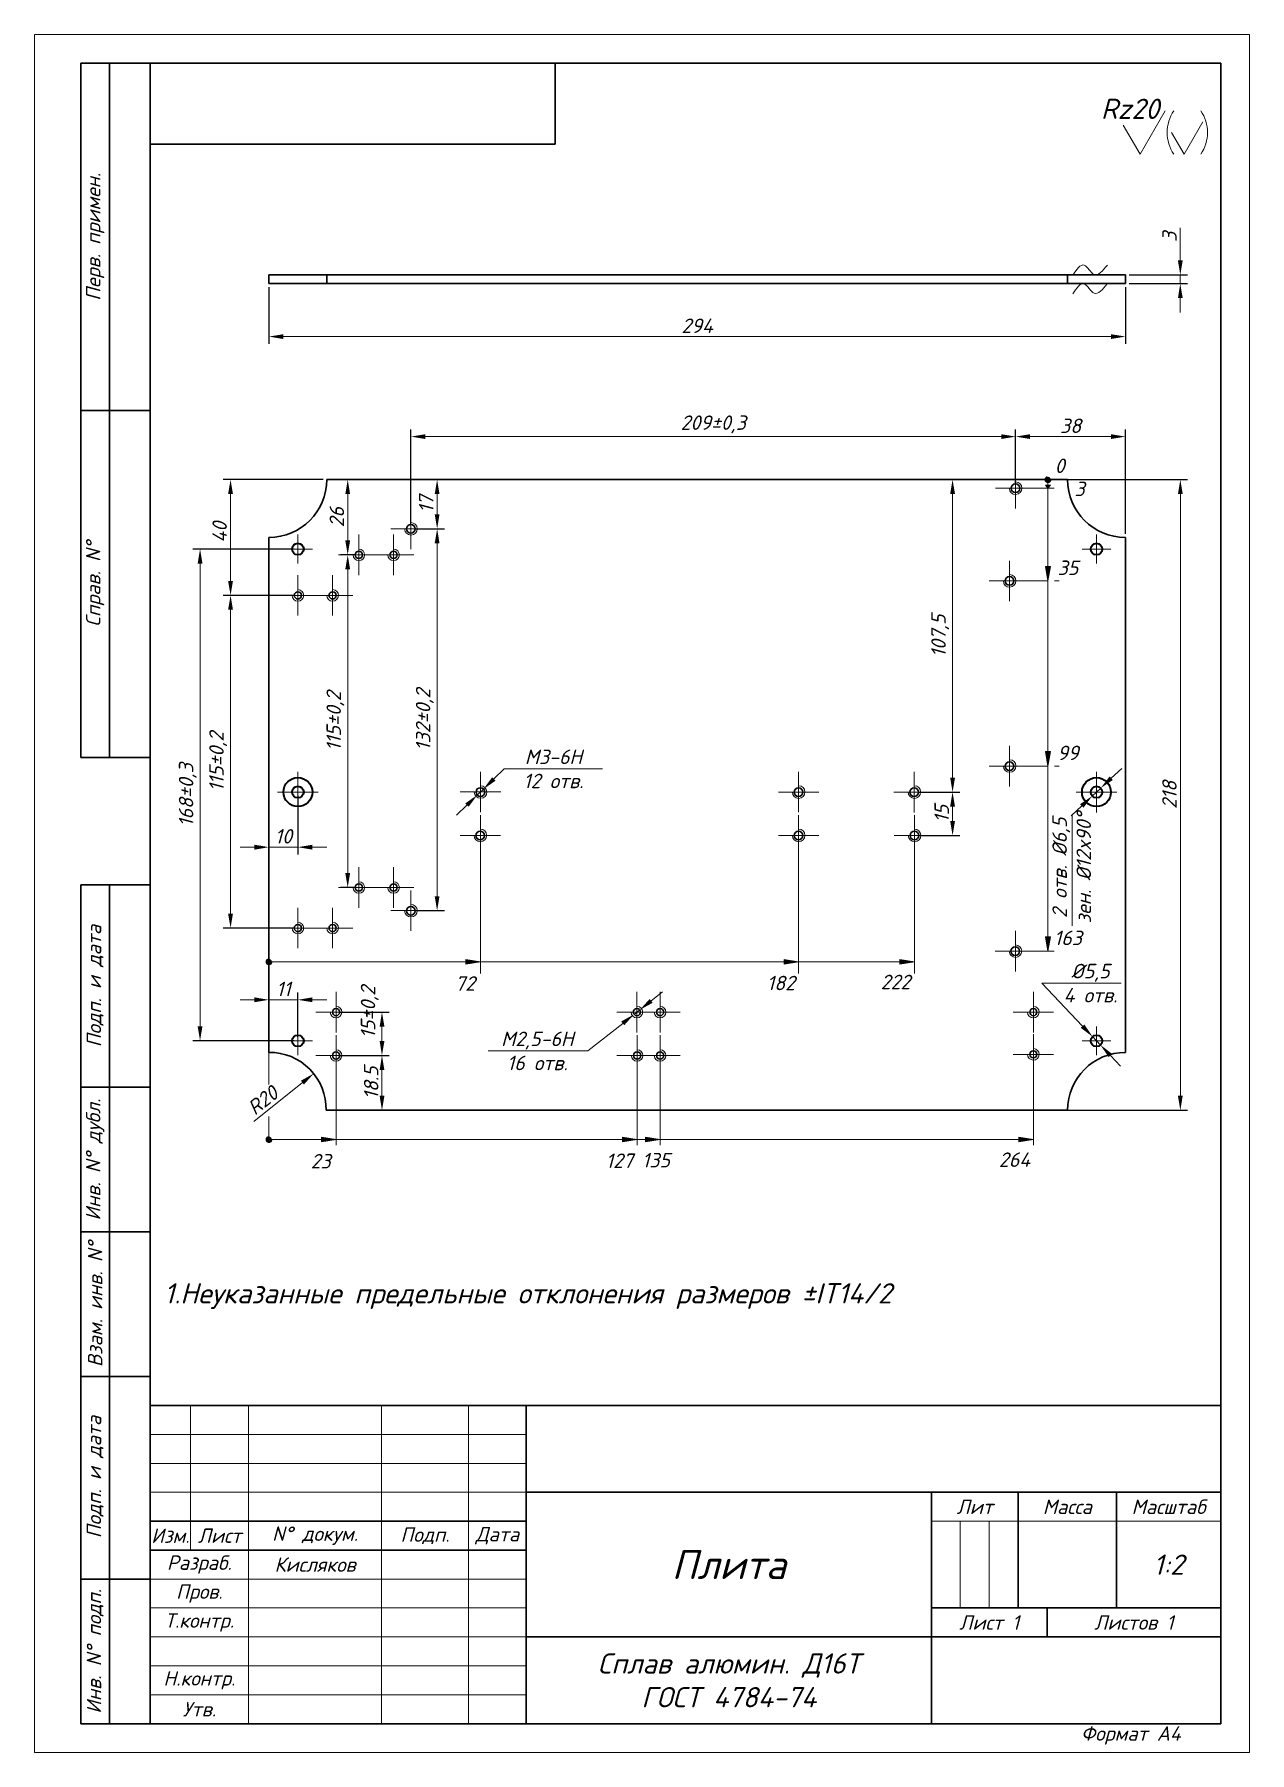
# Model space of a CAD drawing. Header units: millimetres. Extents: x 149 to 359, y -1 to 296.
import ezdxf

# ---------------------------------------------------------------- set-up
doc = ezdxf.new("R2010")
doc.units = ezdxf.units.MM
doc.linetypes.add('CENTER2', pattern=[28.575, 19.05, -3.175, 3.175, -3.175])
doc.linetypes.add('DASHDOT2', pattern=[12.7, 6.35, -3.175, 0, -3.175])
doc.styles.add('Тип А', font='isocpeur.ttf', dxfattribs={"height": 1.8})
doc.styles.add('Тип А Наклон', font='isocpeur.ttf', dxfattribs={"oblique": 15, "height": 2.5})
doc.dimstyles.new('ISO-25', dxfattribs={"dimtxt": 5, "dimasz": 2.5, "dimexe": 1.25, "dimexo": 0.625, "dimtad": 1, "dimtxsty": 'Тип А Наклон', "dimcen": 2.5, "dimadec": 0, "dimazin": 0, "dimtfac": 1, "dimtmove": 0, "dimatfit": 3, "dimfxl": 1, "dimlwd": 15, "dimarcsym": 0})

# ---------------------------------------------------------------- blocks, each defined once
blk = doc.blocks.new('*D8')
at = {"color": 0, "linetype": 'Continuous', "lineweight": -2, "ltscale": 0.35}
for p, q in [((189.64, 252.48), (189.64, 242.7)), ((337.64, 252.48), (337.64, 242.7))]:
    blk.add_line(p, q, dxfattribs=at)
at = {"color": 0, "linetype": 'Continuous', "lineweight": 15, "ltscale": 0.35}
blk.add_line((192.14, 243.95), (335.14, 243.95), dxfattribs=at)
for points in [[(192.14, 244.36), (192.14, 243.53), (189.64, 243.95)], [(335.14, 244.36), (335.14, 243.53), (337.64, 243.95)]]:
    blk.add_solid(points, dxfattribs=at)
at = {"layer": 'Defpoints', "color": 0, "linetype": 'Continuous', "lineweight": 15, "ltscale": 0.35}
for p in [(189.64, 253.1), (337.64, 253.1), (337.64, 243.95)]:
    blk.add_point(p, dxfattribs=at)
at = {"color": 0, "linetype": 'Continuous', "lineweight": 15, "ltscale": 0.35, "insert": (263.64, 245.82), "char_height": 2.5, "attachment_point": 5, "style": 'Тип А Наклон'}
blk.add_mtext('294', dxfattribs=at)
blk = doc.blocks.new('*D9')
at = {"color": 0, "linetype": 'Continuous', "lineweight": 15, "ltscale": 0.35}
for p, q in [((347.12, 257.1), (347.12, 262.77)), ((347.12, 253.1), (347.12, 254.6)), ((347.12, 250.6), (347.12, 248.1))]:
    blk.add_line(p, q, dxfattribs=at)
at = {"color": 0, "linetype": 'Continuous', "lineweight": -2, "ltscale": 0.35}
for p, q in [((338.27, 254.6), (348.37, 254.6)), ((338.27, 253.1), (348.37, 253.1))]:
    blk.add_line(p, q, dxfattribs=at)
at = {"color": 0, "linetype": 'Continuous', "lineweight": 15, "ltscale": 0.35}
for points in [[(346.71, 257.1), (347.54, 257.1), (347.12, 254.6)], [(346.71, 250.6), (347.54, 250.6), (347.12, 253.1)]]:
    blk.add_solid(points, dxfattribs=at)
at = {"layer": 'Defpoints', "color": 0, "linetype": 'Continuous', "lineweight": 15, "ltscale": 0.35}
for p in [(337.64, 254.6), (337.64, 253.1), (347.12, 254.6)]:
    blk.add_point(p, dxfattribs=at)
at = {"color": 0, "linetype": 'Continuous', "lineweight": 15, "ltscale": 0.35, "insert": (345.25, 261.19), "char_height": 2.5, "attachment_point": 5, "rotation": 90, "style": 'Тип А Наклон'}
blk.add_mtext('3', dxfattribs=at)
blk = doc.blocks.new('*D10')
at = {"color": 0, "linetype": 'Continuous', "lineweight": -2, "ltscale": 0.35}
for p, q in [((194.02, 207.22), (176.48, 207.22)), ((194.02, 122.23), (176.48, 122.23))]:
    blk.add_line(p, q, dxfattribs=at)
at = {"color": 0, "linetype": 'Continuous', "lineweight": 15, "ltscale": 0.35}
blk.add_line((177.73, 204.72), (177.73, 124.73), dxfattribs=at)
for points in [[(177.32, 204.72), (178.15, 204.72), (177.73, 207.22)], [(177.32, 124.73), (178.15, 124.73), (177.73, 122.23)]]:
    blk.add_solid(points, dxfattribs=at)
at = {"layer": 'Defpoints', "color": 0, "linetype": 'Continuous', "lineweight": 15, "ltscale": 0.35}
for p in [(194.64, 207.22), (177.73, 122.23), (194.64, 122.23)]:
    blk.add_point(p, dxfattribs=at)
at = {"color": 0, "linetype": 'Continuous', "lineweight": 15, "ltscale": 0.35, "insert": (175.61, 164.72), "char_height": 2.5, "attachment_point": 5, "rotation": 90, "style": 'Тип А Наклон'}
blk.add_mtext('168%%p0,3', dxfattribs=at)
blk = doc.blocks.new('*D11')
at = {"color": 0, "linetype": 'Continuous', "lineweight": -2, "ltscale": 0.35}
for p, q in [((189.64, 164.59), (189.64, 154.44)), ((194.64, 164.59), (194.64, 154.44))]:
    blk.add_line(p, q, dxfattribs=at)
at = {"color": 0, "linetype": 'Continuous', "lineweight": 15, "ltscale": 0.35}
for p, q in [((187.14, 155.69), (184.64, 155.69)), ((194.64, 155.69), (189.64, 155.69)), ((197.14, 155.69), (199.64, 155.69))]:
    blk.add_line(p, q, dxfattribs=at)
for points in [[(187.14, 156.11), (187.14, 155.27), (189.64, 155.69)], [(197.14, 156.11), (197.14, 155.27), (194.64, 155.69)]]:
    blk.add_solid(points, dxfattribs=at)
at = {"layer": 'Defpoints', "color": 0, "linetype": 'Continuous', "lineweight": 15, "ltscale": 0.35}
for p in [(189.64, 165.22), (194.64, 165.22), (189.64, 155.69)]:
    blk.add_point(p, dxfattribs=at)
at = {"color": 0, "linetype": 'Continuous', "lineweight": 15, "ltscale": 0.35, "insert": (192.14, 157.57), "char_height": 2.5, "attachment_point": 5, "style": 'Тип А Наклон'}
blk.add_mtext('10', dxfattribs=at)
blk = doc.blocks.new('*D12')
at = {"color": 0, "linetype": 'Continuous', "lineweight": -2, "ltscale": 0.35}
for p, q in [((194.02, 199.22), (181.75, 199.22)), ((194.02, 141.72), (181.75, 141.72))]:
    blk.add_line(p, q, dxfattribs=at)
at = {"color": 0, "linetype": 'Continuous', "lineweight": 15, "ltscale": 0.35}
blk.add_line((183, 196.72), (183, 144.22), dxfattribs=at)
for points in [[(182.58, 196.72), (183.42, 196.72), (183, 199.22)], [(182.58, 144.22), (183.42, 144.22), (183, 141.72)]]:
    blk.add_solid(points, dxfattribs=at)
at = {"layer": 'Defpoints', "color": 0, "linetype": 'Continuous', "lineweight": 15, "ltscale": 0.35}
for p in [(194.64, 199.22), (183, 141.72), (194.64, 141.72)]:
    blk.add_point(p, dxfattribs=at)
at = {"color": 0, "linetype": 'Continuous', "lineweight": 15, "ltscale": 0.35, "insert": (180.87, 170.47), "char_height": 2.5, "attachment_point": 5, "rotation": 90, "style": 'Тип А Наклон'}
blk.add_mtext('115%%p0,2', dxfattribs=at)
blk = doc.blocks.new('*D13')
at = {"color": 0, "linetype": 'Continuous', "lineweight": -2, "ltscale": 0.35}
for p, q in [((199.02, 219.22), (181.75, 219.22)), ((194.02, 199.22), (181.75, 199.22))]:
    blk.add_line(p, q, dxfattribs=at)
at = {"color": 0, "linetype": 'Continuous', "lineweight": 15, "ltscale": 0.35}
blk.add_line((183, 201.72), (183, 216.72), dxfattribs=at)
for points in [[(182.58, 216.72), (183.42, 216.72), (183, 219.22)], [(182.58, 201.72), (183.42, 201.72), (183, 199.22)]]:
    blk.add_solid(points, dxfattribs=at)
at = {"layer": 'Defpoints', "color": 0, "linetype": 'Continuous', "lineweight": 15, "ltscale": 0.35}
for p in [(183, 219.22), (199.64, 219.22), (194.64, 199.22)]:
    blk.add_point(p, dxfattribs=at)
at = {"color": 0, "linetype": 'Continuous', "lineweight": 15, "ltscale": 0.35, "insert": (181.12, 210.13), "char_height": 2.5, "attachment_point": 5, "rotation": 90, "style": 'Тип А Наклон'}
blk.add_mtext('40', dxfattribs=at)
blk = doc.blocks.new('*D14')
at = {"color": 0, "linetype": 'Continuous', "lineweight": -2, "ltscale": 0.35}
for p, q in [((204.55, 219.22), (202, 219.22)), ((204.55, 206.22), (202, 206.22))]:
    blk.add_line(p, q, dxfattribs=at)
at = {"color": 0, "linetype": 'Continuous', "lineweight": 15, "ltscale": 0.35}
blk.add_line((203.25, 208.72), (203.25, 216.72), dxfattribs=at)
for points in [[(202.83, 216.72), (203.66, 216.72), (203.25, 219.22)], [(202.83, 208.72), (203.66, 208.72), (203.25, 206.22)]]:
    blk.add_solid(points, dxfattribs=at)
at = {"layer": 'Defpoints', "color": 0, "linetype": 'Continuous', "lineweight": 15, "ltscale": 0.35}
for p in [(203.25, 219.22), (205.17, 219.22), (205.17, 206.22)]:
    blk.add_point(p, dxfattribs=at)
at = {"color": 0, "linetype": 'Continuous', "lineweight": 15, "ltscale": 0.35, "insert": (201.37, 212.72), "char_height": 2.5, "attachment_point": 5, "rotation": 90, "style": 'Тип А Наклон'}
blk.add_mtext('26', dxfattribs=at)
blk = doc.blocks.new('*D15')
at = {"color": 0, "linetype": 'Continuous', "lineweight": -2, "ltscale": 0.35}
for p, q in [((204.55, 206.22), (202, 206.22)), ((204.55, 148.72), (202, 148.72))]:
    blk.add_line(p, q, dxfattribs=at)
at = {"color": 0, "linetype": 'Continuous', "lineweight": 15, "ltscale": 0.35}
blk.add_line((203.25, 203.72), (203.25, 151.22), dxfattribs=at)
for points in [[(202.83, 203.72), (203.66, 203.72), (203.25, 206.22)], [(202.83, 151.22), (203.66, 151.22), (203.25, 148.72)]]:
    blk.add_solid(points, dxfattribs=at)
at = {"layer": 'Defpoints', "color": 0, "linetype": 'Continuous', "lineweight": 15, "ltscale": 0.35}
for p in [(205.17, 206.22), (203.25, 148.72), (205.17, 148.72)]:
    blk.add_point(p, dxfattribs=at)
at = {"color": 0, "linetype": 'Continuous', "lineweight": 15, "ltscale": 0.35, "insert": (201.12, 177.47), "char_height": 2.5, "attachment_point": 5, "rotation": 90, "style": 'Тип А Наклон'}
blk.add_mtext('115%%p0,2', dxfattribs=at)
blk = doc.blocks.new('*D16')
at = {"color": 0, "linetype": 'Continuous', "lineweight": -2, "ltscale": 0.35}
for p, q in [((218.07, 219.22), (217.45, 219.22)), ((214.8, 210.72), (219.95, 210.72))]:
    blk.add_line(p, q, dxfattribs=at)
at = {"color": 0, "linetype": 'Continuous', "lineweight": 15, "ltscale": 0.35}
blk.add_line((218.7, 213.22), (218.7, 216.72), dxfattribs=at)
for points in [[(218.28, 216.72), (219.11, 216.72), (218.7, 219.22)], [(218.28, 213.22), (219.11, 213.22), (218.7, 210.72)]]:
    blk.add_solid(points, dxfattribs=at)
at = {"layer": 'Defpoints', "color": 0, "linetype": 'Continuous', "lineweight": 15, "ltscale": 0.35}
for p in [(218.7, 219.22), (218.7, 219.22), (214.17, 210.72)]:
    blk.add_point(p, dxfattribs=at)
at = {"color": 0, "linetype": 'Continuous', "lineweight": 15, "ltscale": 0.35, "insert": (216.82, 214.97), "char_height": 2.5, "attachment_point": 5, "rotation": 90, "style": 'Тип А Наклон'}
blk.add_mtext('17', dxfattribs=at)
blk = doc.blocks.new('*D17')
at = {"color": 0, "linetype": 'Continuous', "lineweight": -2, "ltscale": 0.35}
for p, q in [((214.8, 210.72), (219.95, 210.72)), ((214.8, 144.72), (219.95, 144.72))]:
    blk.add_line(p, q, dxfattribs=at)
at = {"color": 0, "linetype": 'Continuous', "lineweight": 15, "ltscale": 0.35}
blk.add_line((218.7, 147.22), (218.7, 208.22), dxfattribs=at)
for points in [[(218.28, 208.22), (219.11, 208.22), (218.7, 210.72)], [(218.28, 147.22), (219.11, 147.22), (218.7, 144.72)]]:
    blk.add_solid(points, dxfattribs=at)
at = {"layer": 'Defpoints', "color": 0, "linetype": 'Continuous', "lineweight": 15, "ltscale": 0.35}
for p in [(214.17, 210.72), (218.7, 210.72), (214.17, 144.72)]:
    blk.add_point(p, dxfattribs=at)
at = {"color": 0, "linetype": 'Continuous', "lineweight": 15, "ltscale": 0.35, "insert": (216.57, 177.72), "char_height": 2.5, "attachment_point": 5, "rotation": 90, "style": 'Тип А Наклон'}
blk.add_mtext('132%%p0,2', dxfattribs=at)
blk = doc.blocks.new('*D18')
at = {"color": 0, "linetype": 'Continuous', "lineweight": -2, "ltscale": 0.35}
for p, q in [((301.8, 165.22), (309.02, 165.22)), ((301.8, 157.72), (309.02, 157.72))]:
    blk.add_line(p, q, dxfattribs=at)
at = {"color": 0, "linetype": 'Continuous', "lineweight": 15, "ltscale": 0.35}
blk.add_line((307.77, 160.22), (307.77, 162.72), dxfattribs=at)
for points in [[(307.35, 162.72), (308.19, 162.72), (307.77, 165.22)], [(307.35, 160.22), (308.19, 160.22), (307.77, 157.72)]]:
    blk.add_solid(points, dxfattribs=at)
at = {"layer": 'Defpoints', "color": 0, "linetype": 'Continuous', "lineweight": 15, "ltscale": 0.35}
for p in [(301.17, 165.22), (307.77, 165.22), (301.17, 157.72)]:
    blk.add_point(p, dxfattribs=at)
at = {"color": 0, "linetype": 'Continuous', "lineweight": 15, "ltscale": 0.35, "insert": (305.89, 161.47), "char_height": 2.5, "attachment_point": 5, "rotation": 90, "style": 'Тип А Наклон'}
blk.add_mtext('15', dxfattribs=at)
blk = doc.blocks.new('*D19')
at = {"color": 0, "linetype": 'Continuous', "lineweight": -2, "ltscale": 0.35}
for p, q in [((327.02, 219.22), (306.52, 219.22)), ((301.8, 165.22), (309.02, 165.22))]:
    blk.add_line(p, q, dxfattribs=at)
at = {"color": 0, "linetype": 'Continuous', "lineweight": 15, "ltscale": 0.35}
blk.add_line((307.77, 167.72), (307.77, 216.72), dxfattribs=at)
for points in [[(307.35, 216.72), (308.19, 216.72), (307.77, 219.22)], [(307.35, 167.72), (308.19, 167.72), (307.77, 165.22)]]:
    blk.add_solid(points, dxfattribs=at)
at = {"layer": 'Defpoints', "color": 0, "linetype": 'Continuous', "lineweight": 15, "ltscale": 0.35}
for p in [(307.77, 219.22), (327.64, 219.22), (301.17, 165.22)]:
    blk.add_point(p, dxfattribs=at)
at = {"color": 0, "linetype": 'Continuous', "lineweight": 15, "ltscale": 0.35, "insert": (305.64, 192.22), "char_height": 2.5, "attachment_point": 5, "rotation": 90, "style": 'Тип А Наклон'}
blk.add_mtext('107,5', dxfattribs=at)
blk = doc.blocks.new('*D20')
at = {"color": 0, "linetype": 'Continuous', "lineweight": -2, "ltscale": 0.35}
for p, q in [((214.17, 211.34), (214.17, 227.91)), ((318.67, 218.36), (318.67, 227.91))]:
    blk.add_line(p, q, dxfattribs=at)
at = {"color": 0, "linetype": 'Continuous', "lineweight": 15, "ltscale": 0.35}
blk.add_line((316.17, 226.66), (216.67, 226.66), dxfattribs=at)
for points in [[(216.67, 227.07), (216.67, 226.24), (214.17, 226.66)], [(316.17, 227.07), (316.17, 226.24), (318.67, 226.66)]]:
    blk.add_solid(points, dxfattribs=at)
at = {"layer": 'Defpoints', "color": 0, "linetype": 'Continuous', "lineweight": 15, "ltscale": 0.35}
for p in [(214.17, 226.66), (318.67, 217.73), (214.17, 210.72)]:
    blk.add_point(p, dxfattribs=at)
at = {"color": 0, "linetype": 'Continuous', "lineweight": 15, "ltscale": 0.35, "insert": (266.42, 228.78), "char_height": 2.5, "attachment_point": 5, "style": 'Тип А Наклон'}
blk.add_mtext('209%%p0,3', dxfattribs=at)
blk = doc.blocks.new('*D21')
at = {"color": 0, "linetype": 'Continuous', "lineweight": -2, "ltscale": 0.35}
for p, q in [((318.67, 218.36), (318.67, 227.91)), ((337.64, 209.84), (337.64, 227.91))]:
    blk.add_line(p, q, dxfattribs=at)
at = {"color": 0, "linetype": 'Continuous', "lineweight": 15, "ltscale": 0.35}
blk.add_line((321.17, 226.66), (335.14, 226.66), dxfattribs=at)
for points in [[(321.17, 227.07), (321.17, 226.24), (318.67, 226.66)], [(335.14, 227.07), (335.14, 226.24), (337.64, 226.66)]]:
    blk.add_solid(points, dxfattribs=at)
at = {"layer": 'Defpoints', "color": 0, "linetype": 'Continuous', "lineweight": 15, "ltscale": 0.35}
for p in [(337.64, 226.66), (318.67, 217.73), (337.64, 209.22)]:
    blk.add_point(p, dxfattribs=at)
at = {"color": 0, "linetype": 'Continuous', "lineweight": 15, "ltscale": 0.35, "insert": (328.16, 228.53), "char_height": 2.5, "attachment_point": 5, "style": 'Тип А Наклон'}
blk.add_mtext('38', dxfattribs=at)
blk = doc.blocks.new('*D22')
at = {"color": 0, "linetype": 'Continuous', "lineweight": -2, "ltscale": 0.35}
for p, q in [((327.64, 219.22), (348.38, 219.22)), ((327.64, 110.22), (348.38, 110.22))]:
    blk.add_line(p, q, dxfattribs=at)
at = {"color": 0, "linetype": 'Continuous', "lineweight": 15, "ltscale": 0.35}
blk.add_line((347.13, 216.72), (347.13, 112.72), dxfattribs=at)
for points in [[(346.71, 216.72), (347.54, 216.72), (347.13, 219.22)], [(346.71, 112.72), (347.54, 112.72), (347.13, 110.22)]]:
    blk.add_solid(points, dxfattribs=at)
at = {"layer": 'Defpoints', "color": 0, "linetype": 'Continuous', "lineweight": 15, "ltscale": 0.35}
for p in [(327.02, 219.22), (327.02, 110.22), (347.13, 110.22)]:
    blk.add_point(p, dxfattribs=at)
at = {"color": 0, "linetype": 'Continuous', "lineweight": 15, "ltscale": 0.35, "insert": (345.25, 164.72), "char_height": 2.5, "attachment_point": 5, "rotation": 90, "style": 'Тип А Наклон'}
blk.add_mtext('218', dxfattribs=at)
blk = doc.blocks.new('*D23')
at = {"color": 0, "linetype": 'Continuous', "lineweight": 15, "ltscale": 0.35}
for p, q in [((187.14, 129.31), (184.64, 129.31)), ((194.64, 129.31), (189.64, 129.31)), ((197.14, 129.31), (199.64, 129.31))]:
    blk.add_line(p, q, dxfattribs=at)
at = {"color": 0, "linetype": 'Continuous', "lineweight": -2, "ltscale": 0.35}
for p, q in [((189.64, 122.85), (189.64, 130.56)), ((194.64, 122.85), (194.64, 130.56))]:
    blk.add_line(p, q, dxfattribs=at)
at = {"color": 0, "linetype": 'Continuous', "lineweight": 15, "ltscale": 0.35}
for points in [[(187.14, 129.73), (187.14, 128.9), (189.64, 129.31)], [(197.14, 129.73), (197.14, 128.9), (194.64, 129.31)]]:
    blk.add_solid(points, dxfattribs=at)
at = {"layer": 'Defpoints', "color": 0, "linetype": 'Continuous', "lineweight": 15, "ltscale": 0.35}
for p in [(189.64, 129.31), (189.64, 122.23), (194.64, 122.23)]:
    blk.add_point(p, dxfattribs=at)
at = {"color": 0, "linetype": 'Continuous', "lineweight": 15, "ltscale": 0.35, "insert": (192.14, 131.19), "char_height": 2.5, "attachment_point": 5, "style": 'Тип А Наклон'}
blk.add_mtext('11', dxfattribs=at)
blk = doc.blocks.new('*D24')
at = {"color": 0, "linetype": 'Continuous', "lineweight": -2, "ltscale": 0.35}
for p, q in [((201.85, 119.68), (210.42, 119.68)), ((201.85, 110.22), (210.42, 110.22))]:
    blk.add_line(p, q, dxfattribs=at)
at = {"color": 0, "linetype": 'Continuous', "lineweight": 15, "ltscale": 0.35}
blk.add_line((209.17, 117.18), (209.17, 112.72), dxfattribs=at)
for points in [[(208.76, 117.18), (209.59, 117.18), (209.17, 119.68)], [(208.76, 112.72), (209.59, 112.72), (209.17, 110.22)]]:
    blk.add_solid(points, dxfattribs=at)
at = {"layer": 'Defpoints', "color": 0, "linetype": 'Continuous', "lineweight": 15, "ltscale": 0.35}
for p in [(201.23, 119.68), (201.23, 110.22), (209.17, 110.22)]:
    blk.add_point(p, dxfattribs=at)
at = {"color": 0, "linetype": 'Continuous', "lineweight": 15, "ltscale": 0.35, "insert": (207.3, 114.95), "char_height": 2.5, "attachment_point": 5, "rotation": 90, "style": 'Тип А Наклон'}
blk.add_mtext('18.5', dxfattribs=at)
blk = doc.blocks.new('*D25')
at = {"color": 0, "linetype": 'Continuous', "lineweight": -2, "ltscale": 0.35}
for p, q in [((201.85, 127.18), (210.42, 127.18)), ((201.85, 119.68), (210.42, 119.68))]:
    blk.add_line(p, q, dxfattribs=at)
at = {"color": 0, "linetype": 'Continuous', "lineweight": 15, "ltscale": 0.35}
blk.add_line((209.17, 122.18), (209.17, 124.68), dxfattribs=at)
for points in [[(208.76, 124.68), (209.59, 124.68), (209.17, 127.18)], [(208.76, 122.18), (209.59, 122.18), (209.17, 119.68)]]:
    blk.add_solid(points, dxfattribs=at)
at = {"layer": 'Defpoints', "color": 0, "linetype": 'Continuous', "lineweight": 15, "ltscale": 0.35}
for p in [(201.23, 127.18), (209.17, 127.18), (201.23, 119.68)]:
    blk.add_point(p, dxfattribs=at)
at = {"color": 0, "linetype": 'Continuous', "lineweight": 15, "ltscale": 0.35, "insert": (207.05, 127.18), "char_height": 2.5, "attachment_point": 5, "rotation": 90, "style": 'Тип А Наклон'}
blk.add_mtext('15%%p0,2', dxfattribs=at)
blk = doc.blocks.new('*D26')
at = {"color": 0, "linetype": 'Continuous', "lineweight": 15, "ltscale": 0.35}
blk.add_line((187.04, 108.28), (195.42, 114.99), dxfattribs=at)
blk.add_solid([(195.16, 115.32), (195.68, 114.67), (197.37, 116.56)], dxfattribs=at)
at = {"layer": 'Defpoints', "color": 0, "linetype": 'Continuous', "lineweight": 15, "ltscale": 0.35}
for p in [(197.37, 116.56), (189.73, 110.43)]:
    blk.add_point(p, dxfattribs=at)
at = {"color": 0, "linetype": 'Continuous', "lineweight": 15, "ltscale": 0.35, "insert": (188.57, 111.91), "char_height": 2.5, "attachment_point": 5, "rotation": 38.6896, "style": 'Тип А Наклон'}
blk.add_mtext('R20', dxfattribs=at)
blk = doc.blocks.new('*D27')
at = {"color": 0, "linetype": 'Continuous', "lineweight": 15, "ltscale": 0.35}
for p, q in [((230.3, 169.23), (228.5, 167.48)), ((225.63, 164.7), (226.71, 165.74)), ((223.84, 162.96), (222.05, 161.21))]:
    blk.add_line(p, q, dxfattribs=at)
for points in [[(228.21, 167.78), (228.79, 167.18), (226.71, 165.74)], [(223.55, 163.25), (224.13, 162.66), (225.63, 164.7)]]:
    blk.add_solid(points, dxfattribs=at)
at = {"layer": 'Defpoints', "color": 0, "linetype": 'Continuous', "lineweight": 15, "ltscale": 0.35}
for p in [(225.63, 164.7), (226.71, 165.74)]:
    blk.add_point(p, dxfattribs=at)
blk = doc.blocks.new('*D28')
at = {"color": 0, "linetype": 'Continuous', "lineweight": 15, "ltscale": 0.35}
for p, q in [((255.68, 129.12), (257.64, 130.68)), ((244.75, 120.48), (250.78, 125.24)), ((253.72, 127.57), (252.74, 126.8))]:
    blk.add_line(p, q, dxfattribs=at)
for points in [[(255.42, 129.45), (255.94, 128.8), (253.72, 127.57)], [(250.52, 125.57), (251.03, 124.92), (252.74, 126.8)]]:
    blk.add_solid(points, dxfattribs=at)
at = {"layer": 'Defpoints', "color": 0, "linetype": 'Continuous', "lineweight": 15, "ltscale": 0.35}
for p in [(252.74, 126.8), (253.72, 127.57)]:
    blk.add_point(p, dxfattribs=at)
blk = doc.blocks.new('*D29')
at = {"color": 0, "linetype": 'Continuous', "lineweight": 15, "ltscale": 0.35}
for p, q in [((323.19, 132.2), (330.23, 124.76)), ((333.33, 121.49), (331.95, 122.95)), ((335.05, 119.68), (336.77, 117.86))]:
    blk.add_line(p, q, dxfattribs=at)
for points in [[(330.54, 125.05), (329.93, 124.47), (331.95, 122.95)], [(335.35, 119.97), (334.75, 119.39), (333.33, 121.49)]]:
    blk.add_solid(points, dxfattribs=at)
at = {"layer": 'Defpoints', "color": 0, "linetype": 'Continuous', "lineweight": 15, "ltscale": 0.35}
for p in [(331.95, 122.95), (333.33, 121.49)]:
    blk.add_point(p, dxfattribs=at)
blk = doc.blocks.new('*D30')
at = {"color": 0, "linetype": 'Continuous', "lineweight": 15, "ltscale": 0.35}
for p, q in [((335.19, 167.61), (337.01, 169.32)), ((333.37, 165.9), (331.91, 164.53)), ((328.27, 161.1), (330.09, 162.82))]:
    blk.add_line(p, q, dxfattribs=at)
for points in [[(334.9, 167.91), (335.48, 167.31), (333.37, 165.9)], [(329.8, 163.12), (330.38, 162.51), (331.91, 164.53)]]:
    blk.add_solid(points, dxfattribs=at)
at = {"layer": 'Defpoints', "color": 0, "linetype": 'Continuous', "lineweight": 15, "ltscale": 0.35}
for p in [(331.91, 164.53), (333.37, 165.9)]:
    blk.add_point(p, dxfattribs=at)

msp = doc.modelspace()

# ---------------------------------------------------------------- hatches: boundary and pattern name
at = {"linetype": 'DASHDOT2', "lineweight": 15, "ltscale": 0.35}
for points in [[(324.754, 219.22, 1), (323.754, 219.22, 1)], [(323.754, 219.22, 1), (324.754, 219.22, 1)], [(323.754, 219.22, 1), (324.754, 219.22, 1)], [(323.754, 219.22, 1), (324.754, 219.22, 1)], [(324.754, 219.22, 1), (323.754, 219.22, 1)], [(324.754, 219.22, 1), (323.754, 219.22, 1)], [(190.14, 135.878, 1), (189.14, 135.878, 1)], [(189.14, 135.878, 1), (190.14, 135.878, 1)], [(190.14, 135.878, 1), (189.14, 135.878, 1)], [(190.14, 135.878, 1), (189.14, 135.878, 1)], [(189.14, 135.878, 1), (190.14, 135.878, 1)], [(190.14, 135.878, 1), (189.14, 135.878, 1)], [(190.14, 105.163, 1), (189.14, 105.163, 1)], [(189.14, 105.163, 1), (190.14, 105.163, 1)], [(190.14, 105.163, 1), (189.14, 105.163, 1)], [(190.14, 105.163, 1), (189.14, 105.163, 1)], [(189.14, 105.163, 1), (190.14, 105.163, 1)], [(190.14, 105.163, 1), (189.14, 105.163, 1)]]:
    msp.add_hatch(color=256, dxfattribs=at).paths.add_polyline_path(points)
at = {"linetype": 'Continuous', "lineweight": 15, "ltscale": 0.35}
h = msp.add_hatch(color=256, dxfattribs=at)
h.paths.add_polyline_path([(324.67, 218.238), (324.254, 218.238), (324.254, 217.735)])
h.paths.add_polyline_path([(323.837, 218.238), (324.254, 217.735), (324.254, 218.238)])
for points in [[(324.67, 204.205), (323.837, 204.205), (324.254, 201.705)], [(324.67, 172.205), (323.837, 172.205), (324.254, 169.705)], [(324.67, 140.22), (323.837, 140.22), (324.254, 137.72)], [(223.671, 136.294), (223.671, 135.461), (226.171, 135.878)], [(278.671, 136.294), (278.671, 135.461), (281.171, 135.878)], [(298.671, 136.294), (298.671, 135.461), (301.171, 135.878)], [(198.726, 105.579), (198.726, 104.746), (201.226, 105.163)], [(250.759, 105.579), (250.759, 104.746), (253.259, 105.163)], [(254.726, 105.579), (254.726, 104.746), (257.226, 105.163)], [(319.226, 105.579), (319.226, 104.746), (321.726, 105.163)]]:
    msp.add_hatch(color=256, dxfattribs=at).paths.add_polyline_path(points)

# ---------------------------------------------------------------- linework, layer by layer
at = {"lineweight": 15}
for p, q in [((149.102, 296.186), (149.102, -0.814)), ((359.102, 296.186), (149.102, 296.186)), ((359.102, -0.814), (359.102, 296.186)), ((176.102, 59.186), (176.102, 34.186)), ((186.102, 59.186), (186.102, 4.186)), ((209.102, 59.186), (209.102, 4.186)), ((224.102, 59.186), (224.102, 4.186)), ((169.102, 54.186), (234.102, 54.186)), ((169.102, 49.186), (234.102, 49.186)), ((169.102, 44.186), (234.102, 44.186)), ((354.102, 39.186), (304.102, 39.186)), ((169.102, 29.186), (234.102, 29.186)), ((169.102, 24.186), (234.102, 24.186)), ((169.102, 19.186), (234.102, 19.186)), ((169.102, 14.186), (234.102, 14.186)), ((169.102, 9.186), (234.102, 9.186)), ((149.102, -0.814), (359.102, -0.814))]:
    msp.add_line(p, q, dxfattribs=at)
at = {"lineweight": 30}
for p, q in [((157.102, 291.186), (169.102, 291.186)), ((157.102, 291.186), (157.102, 231.186)), ((162.102, 171.186), (162.102, 291.186)), ((169.102, 291.186), (354.102, 291.186)), ((169.102, 291.186), (169.102, 4.186)), ((239.102, 277.186), (239.102, 291.186)), ((239.102, 277.186), (239.102, 291.186)), ((354.102, 291.186), (354.102, 4.186)), ((169.102, 277.186), (239.102, 277.186)), ((169.102, 277.186), (239.102, 277.186)), ((157.102, 231.186), (157.102, 171.186)), ((157.102, 231.186), (169.102, 231.186)), ((157.102, 171.186), (169.102, 171.186)), ((157.102, 114.186), (157.102, 149.186)), ((157.102, 149.186), (169.102, 149.186)), ((162.102, 4.186), (162.102, 149.186)), ((157.102, 89.186), (157.102, 114.186)), ((157.102, 114.186), (169.102, 114.186)), ((157.102, 64.186), (157.102, 89.186)), ((157.102, 89.186), (169.102, 89.186)), ((157.102, 29.186), (157.102, 64.186)), ((157.102, 64.186), (169.102, 64.186)), ((354.102, 59.186), (169.102, 59.186)), ((234.102, 59.186), (234.102, 4.186)), ((354.102, 44.186), (234.102, 44.186)), ((354.102, 44.186), (234.102, 44.186)), ((304.102, 44.186), (304.102, 4.186)), ((319.102, 44.186), (319.102, 24.186)), ((336.102, 44.186), (336.102, 24.186)), ((169.102, 39.186), (234.102, 39.186)), ((169.102, 34.186), (234.102, 34.186)), ((157.102, 4.186), (157.102, 29.186)), ((157.102, 29.186), (169.102, 29.186)), ((354.102, 24.186), (304.102, 24.186)), ((324.102, 19.186), (324.102, 24.186)), ((304.102, 19.186), (234.102, 19.186)), ((354.102, 19.186), (304.102, 19.186)), ((162.102, 4.186), (157.102, 4.186)), ((169.102, 4.186), (162.102, 4.186)), ((169.102, 4.186), (354.102, 4.186))]:
    msp.add_line(p, q, dxfattribs=at)
at = {"lineweight": 15, "ltscale": 0.35}
for p, q in [((340.204, 275.47), (344.524, 282.97)), ((337.265, 280.47), (340.204, 275.47)), ((345.601, 279.22), (347.804, 275.47)), ((347.804, 275.47), (351.044, 281.095)), ((309.102, 39.186), (309.102, 24.186)), ((314.102, 39.186), (314.102, 24.186))]:
    msp.add_line(p, q, dxfattribs=at)
at = {"linetype": 'Continuous', "lineweight": 30, "ltscale": 0.35}
for p, q in [((337.64, 254.603), (189.64, 254.603)), ((189.64, 254.603), (189.64, 253.103)), ((189.64, 253.103), (337.64, 253.103)), ((199.64, 253.103), (199.64, 254.603)), ((327.64, 253.103), (327.64, 254.603)), ((337.64, 253.103), (337.64, 254.603)), ((199.64, 219.22), (327.64, 219.22)), ((189.64, 209.22), (189.64, 120.226)), ((337.64, 120.22), (337.64, 209.22)), ((199.516, 110.22), (327.64, 110.22))]:
    msp.add_line(p, q, dxfattribs=at)
at = {"linetype": 'CENTER2', "lineweight": 15, "ltscale": 0.35}
for p, q in [((318.671, 221.235), (318.671, 217.735)), ((318.671, 217.735), (315.171, 217.735)), ((318.671, 217.735), (318.671, 214.235)), ((318.671, 217.735), (326.171, 217.735)), ((214.171, 214.22), (214.171, 210.72)), ((194.64, 209.72), (194.64, 207.22)), ((205.171, 209.72), (205.171, 206.22)), ((214.171, 210.72), (210.671, 210.72)), ((211.171, 209.72), (211.171, 206.22)), ((214.171, 210.72), (214.171, 207.22)), ((214.171, 210.72), (217.671, 210.72)), ((332.64, 209.713), (332.64, 207.213)), ((194.64, 207.22), (192.14, 207.22)), ((194.64, 207.22), (194.64, 204.72)), ((194.64, 207.22), (197.14, 207.22)), ((205.171, 206.22), (201.671, 206.22)), ((205.171, 206.22), (205.171, 202.72)), ((205.171, 206.22), (208.671, 206.22)), ((211.171, 206.22), (207.671, 206.22)), ((211.171, 206.22), (211.171, 202.72)), ((211.171, 206.22), (214.671, 206.22)), ((317.609, 205.205), (317.609, 201.705)), ((332.64, 207.213), (330.14, 207.213)), ((332.64, 207.213), (332.64, 204.713)), ((332.64, 207.213), (335.14, 207.213)), ((194.64, 202.72), (194.64, 199.22)), ((200.64, 202.72), (200.64, 199.22)), ((194.64, 199.22), (191.14, 199.22)), ((194.64, 199.22), (194.64, 195.72)), ((194.64, 199.22), (198.14, 199.22)), ((200.64, 199.22), (197.14, 199.22)), ((200.64, 199.22), (200.64, 195.72)), ((200.64, 199.22), (204.14, 199.22)), ((317.609, 201.705), (314.109, 201.705)), ((317.609, 201.705), (317.609, 198.205)), ((317.609, 201.705), (326.171, 201.705)), ((317.609, 173.205), (317.609, 169.705)), ((317.609, 169.705), (314.109, 169.705)), ((317.609, 169.705), (317.609, 166.205)), ((317.609, 169.705), (326.171, 169.705)), ((194.64, 168.72), (194.64, 165.22)), ((226.202, 168.735), (226.202, 165.235)), ((281.171, 168.72), (281.171, 165.22)), ((301.14, 168.705), (301.14, 165.205)), ((332.64, 168.713), (332.64, 165.213)), ((194.64, 165.22), (191.14, 165.22)), ((194.64, 165.22), (194.64, 161.72)), ((194.64, 165.22), (198.14, 165.22)), ((226.202, 165.235), (222.702, 165.235)), ((226.202, 165.235), (226.202, 161.735)), ((226.202, 165.235), (229.702, 165.235)), ((281.171, 165.22), (277.671, 165.22)), ((281.171, 165.22), (281.171, 161.72)), ((281.171, 165.22), (284.671, 165.22)), ((301.14, 165.205), (297.64, 165.205)), ((301.14, 165.205), (301.14, 161.705)), ((301.14, 165.205), (304.64, 165.205)), ((332.64, 165.213), (329.14, 165.213)), ((332.64, 165.213), (332.64, 161.713)), ((332.64, 165.213), (336.14, 165.213)), ((226.171, 161.22), (226.171, 157.72)), ((281.171, 161.22), (281.171, 157.72)), ((301.171, 161.22), (301.171, 157.72)), ((226.171, 157.72), (222.671, 157.72)), ((226.171, 157.72), (229.671, 157.72)), ((281.171, 157.72), (277.671, 157.72)), ((281.171, 157.72), (284.671, 157.72)), ((301.171, 157.72), (297.671, 157.72)), ((301.171, 157.72), (304.671, 157.72)), ((205.171, 152.22), (205.171, 148.72)), ((211.171, 152.22), (211.171, 148.72)), ((205.171, 148.72), (201.671, 148.72)), ((205.171, 148.72), (205.171, 145.22)), ((205.171, 148.72), (208.671, 148.72)), ((211.171, 148.72), (207.671, 148.72)), ((211.171, 148.72), (211.171, 145.22)), ((211.171, 148.72), (214.671, 148.72)), ((214.171, 148.22), (214.171, 144.72)), ((194.64, 145.22), (194.64, 141.72)), ((200.64, 145.22), (200.64, 141.72)), ((214.171, 144.72), (210.671, 144.72)), ((214.171, 144.72), (214.171, 141.22)), ((214.171, 144.72), (217.671, 144.72)), ((194.64, 141.72), (191.14, 141.72)), ((194.64, 141.72), (194.64, 138.22)), ((194.64, 141.72), (198.14, 141.72)), ((200.64, 141.72), (197.14, 141.72)), ((200.64, 141.72), (200.64, 138.22)), ((200.64, 141.72), (204.14, 141.72)), ((318.64, 141.22), (318.64, 137.72)), ((318.64, 137.72), (315.14, 137.72)), ((318.64, 137.72), (318.64, 134.22)), ((318.64, 137.72), (326.171, 137.72)), ((201.226, 130.685), (201.226, 127.185)), ((253.226, 130.685), (253.226, 127.185)), ((257.226, 130.685), (257.226, 127.185)), ((321.726, 130.685), (321.726, 127.185)), ((201.226, 127.185), (197.726, 127.185)), ((201.226, 127.185), (201.226, 123.685)), ((201.226, 127.185), (204.726, 127.185)), ((253.226, 127.185), (249.726, 127.185)), ((253.226, 127.185), (253.226, 123.685)), ((253.226, 127.185), (256.726, 127.185)), ((257.226, 127.185), (253.726, 127.185)), ((257.226, 127.185), (257.226, 123.685)), ((257.226, 127.185), (260.726, 127.185)), ((321.726, 127.185), (318.226, 127.185)), ((321.726, 127.185), (321.726, 123.685)), ((321.726, 127.185), (325.226, 127.185)), ((194.64, 122.226), (192.14, 122.226)), ((194.64, 124.726), (194.64, 122.226)), ((194.64, 122.226), (194.64, 119.726)), ((194.64, 122.226), (197.14, 122.226)), ((201.226, 123.185), (201.226, 119.685)), ((253.259, 123.185), (253.259, 119.685)), ((257.226, 123.185), (257.226, 119.685)), ((321.726, 123.386), (321.726, 119.886)), ((332.64, 122.22), (330.14, 122.22)), ((332.64, 124.72), (332.64, 122.22)), ((332.64, 122.22), (332.64, 119.72)), ((332.64, 122.22), (335.14, 122.22)), ((201.226, 119.685), (197.726, 119.685)), ((201.226, 119.685), (204.726, 119.685)), ((253.259, 119.685), (249.759, 119.685)), ((253.259, 119.685), (256.759, 119.685)), ((257.226, 119.685), (253.726, 119.685)), ((257.226, 119.685), (260.726, 119.685)), ((321.726, 119.886), (318.226, 119.886)), ((321.726, 119.886), (325.226, 119.886))]:
    msp.add_line(p, q, dxfattribs=at)
at = {"linetype": 'Continuous', "lineweight": 15, "ltscale": 0.35}
for p, q in [((324.67, 218.238), (323.837, 218.238)), ((323.837, 218.238), (324.254, 217.735)), ((324.254, 219.22), (324.254, 217.735)), ((324.254, 217.735), (324.67, 218.238)), ((324.254, 217.735), (324.254, 169.705)), ((324.67, 204.205), (323.837, 204.205)), ((323.837, 204.205), (324.254, 201.705)), ((324.254, 201.705), (324.67, 204.205)), ((324.67, 172.205), (323.837, 172.205)), ((323.837, 172.205), (324.254, 169.705)), ((324.254, 169.705), (324.67, 172.205)), ((324.254, 169.705), (324.254, 137.72)), ((230.297, 169.225), (247.297, 169.225)), ((328.452, 161.276), (328.452, 142.123)), ((226.171, 157.72), (226.171, 133.878)), ((281.171, 157.72), (281.171, 133.878)), ((301.171, 157.72), (301.171, 133.878)), ((324.67, 140.22), (323.837, 140.22)), ((323.837, 140.22), (324.254, 137.72)), ((324.254, 137.72), (324.67, 140.22)), ((189.64, 135.878), (301.171, 135.878)), ((226.171, 135.878), (223.671, 136.294)), ((223.671, 136.294), (223.671, 135.461)), ((223.671, 135.461), (226.171, 135.878)), ((281.171, 135.878), (278.671, 136.294)), ((278.671, 136.294), (278.671, 135.461)), ((278.671, 135.461), (281.171, 135.878)), ((301.171, 135.878), (298.671, 136.294)), ((298.671, 136.294), (298.671, 135.461)), ((298.671, 135.461), (301.171, 135.878)), ((323.186, 132.196), (336.932, 132.196)), ((189.64, 120.226), (189.64, 114.658)), ((201.226, 119.685), (201.226, 104.185)), ((227.513, 120.478), (244.754, 120.478)), ((253.259, 119.685), (253.259, 104.185)), ((257.226, 119.685), (257.226, 104.185)), ((321.726, 119.886), (321.726, 104.185)), ((189.64, 109.163), (189.64, 105.163)), ((189.64, 105.163), (321.726, 105.163)), ((201.226, 105.163), (198.726, 105.579)), ((198.726, 105.579), (198.726, 104.746)), ((198.726, 104.746), (201.226, 105.163)), ((253.259, 105.163), (250.759, 105.579)), ((250.759, 105.579), (250.759, 104.746)), ((250.759, 104.746), (253.259, 105.163)), ((257.226, 105.163), (254.726, 105.579)), ((254.726, 105.579), (254.726, 104.746)), ((254.726, 104.746), (257.226, 105.163)), ((321.726, 105.163), (319.226, 105.579)), ((319.226, 105.579), (319.226, 104.746)), ((319.226, 104.746), (321.726, 105.163))]:
    msp.add_line(p, q, dxfattribs=at)
at = {"linetype": 'Continuous', "lineweight": 30, "ltscale": 0.35}
for centre, radius in [((318.64, 217.72), 0.75), ((214.171, 210.72), 0.75), ((205.171, 206.22), 0.625), ((211.171, 206.22), 0.625), ((317.609, 201.705), 0.75), ((194.64, 199.22), 0.625), ((200.64, 199.22), 0.625), ((317.609, 169.705), 0.75), ((226.171, 165.22), 0.75), ((281.14, 165.205), 0.75), ((301.14, 165.205), 0.75), ((226.14, 157.705), 0.75), ((281.14, 157.705), 0.75), ((301.171, 157.72), 0.75), ((205.171, 148.72), 0.625), ((211.171, 148.72), 0.625), ((214.14, 144.705), 0.75), ((194.64, 141.72), 0.625), ((200.64, 141.72), 0.625), ((318.609, 137.705), 0.75), ((201.226, 127.185), 0.625), ((253.226, 127.185), 0.625), ((257.226, 127.185), 0.625), ((321.726, 127.185), 0.625), ((201.226, 119.685), 0.625), ((253.259, 119.685), 0.625), ((257.226, 119.685), 0.625), ((321.726, 119.886), 0.625)]:
    msp.add_circle(centre, radius, dxfattribs=at)
at = {"linetype": 'DASHDOT2', "lineweight": 15, "ltscale": 0.35}
for centre in [(324.254, 219.22), (324.254, 219.22), (189.64, 135.878), (189.64, 135.878), (189.64, 105.163), (189.64, 105.163)]:
    msp.add_circle(centre, 0.5, dxfattribs=at)
at = {"linetype": 'Continuous', "lineweight": 35, "ltscale": 0.35}
for centre, radius in [((194.64, 207.22), 1), ((332.64, 207.213), 1), ((194.64, 165.22), 2.5), ((332.64, 165.213), 2.5), ((194.64, 165.22), 1), ((332.64, 165.213), 1), ((194.64, 122.226), 1), ((332.64, 122.22), 1)]:
    msp.add_circle(centre, radius, dxfattribs=at)
at = {"lineweight": 15, "ltscale": 0.35}
for centre, start, end in [((351.473, 279.22), 145.57315, 214.42685), ((345.182, 279.22), 325.57315, 34.42685)]:
    msp.add_arc(centre, 6.633, start, end, dxfattribs=at)
at = {"linetype": 'Continuous', "lineweight": 30, "ltscale": 0.35}
for centre, radius, start, end in [((189.64, 219.22), 10, 270, 360), ((337.64, 219.22), 10, 180, 270), ((189.726, 110.435), 9.792, 358.74379, 90.5038), ((337.64, 110.22), 10, 90, 180)]:
    msp.add_arc(centre, radius, start, end, dxfattribs=at)
at = {"linetype": 'Continuous', "lineweight": 15, "ltscale": 0.35}
for centre, radius, start, end in [((318.671, 217.735), 1.085, 180.7958, 90.64935), ((214.171, 210.72), 1.085, 180.7958, 90.64935), ((205.171, 206.22), 1, 180, 88.14834), ((211.171, 206.22), 1, 180, 88.14834), ((317.64, 201.72), 1.085, 180.7958, 90.64935), ((194.64, 199.22), 1, 180, 88.14834), ((200.64, 199.22), 1, 180, 88.14834), ((317.64, 169.72), 1.085, 180.7958, 90.64935), ((226.202, 165.235), 1.085, 180.7958, 90.64935), ((281.171, 165.22), 1.085, 180.7958, 90.64935), ((301.171, 165.22), 1.085, 180.7958, 90.64935), ((226.171, 157.72), 1.085, 180.7958, 90.64935), ((281.171, 157.72), 1.085, 180.7958, 90.64935), ((301.202, 157.735), 1.085, 180.7958, 90.64935), ((205.171, 148.72), 1, 180, 88.14834), ((211.171, 148.72), 1, 180, 88.14834), ((214.171, 144.72), 1.085, 180.7958, 90.64935), ((194.64, 141.72), 1, 180, 88.14834), ((200.64, 141.72), 1, 180, 88.14834), ((318.64, 137.72), 1.085, 180.7958, 90.64935), ((201.226, 127.185), 1, 180, 88.14834), ((253.226, 127.185), 1, 180, 88.14834), ((257.226, 127.185), 1, 180, 88.14834), ((321.726, 127.185), 1, 180, 88.14834), ((201.226, 119.685), 1, 180, 88.14834), ((253.259, 119.685), 1, 180, 88.14834), ((257.226, 119.685), 1, 180, 88.14834), ((321.726, 119.886), 1, 180, 88.14834)]:
    msp.add_arc(centre, radius, start, end, dxfattribs=at)
for points in [[(328.56, 254.576), (330.506, 256.307), (332.245, 254.664), (334.515, 256.307)], [(328.544, 251.345), (330.489, 253.076), (332.229, 251.433), (334.499, 253.076)]]:
    msp.add_spline(points, degree=3, dxfattribs=at)

# ---------------------------------------------------------------- texts
at = {"lineweight": 15, "ltscale": 0.35, "char_height": 3.5, "style": 'Тип А Наклон'}
for s, insert, width, attachment_point in [('Rz20', (338.434, 283.317), 6.54013, 5), ('1.Неуказанные предельные отклонения размеров %%PIT14/2', (171.524, 80.327), 133.75046, 1), ('Сплав алюмин. Д16Т\\PГОСТ 4784-74', (269.102, 11.686), 70, 5)]:
    msp.add_mtext(s, dxfattribs=dict(at, insert=insert, width=width, attachment_point=attachment_point))
at = {"lineweight": 18, "char_height": 2.5, "attachment_point": 5, "rotation": 90, "style": 'Тип А Наклон'}
for s, insert, width in [('{\\fISOCPEUR|b0|i0|c204|p34;Перв. примен.}', (159.602, 261.186), 60), ('{\\fISOCPEUR|b0|i0|c204|p34;Справ.\\fISOCPEUR|b0|i0|c0|p34; N%%D}', (159.602, 201.186), 60), ('{\\fISOCPEUR|b0|i0|c204|p34;Подп. и дата}', (159.602, 131.686), 35), ('{\\fISOCPEUR|b0|i0|c204|p34;Инв. \\fISOCPEUR|b0|i0|c0|p34;N%%D\\fISOCPEUR|b0|i0|c204|p34; дубл.}', (159.602, 101.686), 25), ('{\\fISOCPEUR|b0|i0|c204|p34;Взам. инв. \\fISOCPEUR|b0|i0|c0|p34;N%%D}', (159.602, 76.686), 25), ('{\\fISOCPEUR|b0|i0|c204|p34;Подп. и дата}', (159.602, 46.817), 34.73809), ('{\\fISOCPEUR|b0|i0|c204|p34;Инв. \\fISOCPEUR|b0|i0|c0|p34;N%%D\\fISOCPEUR|b0|i0|c204|p34; подп.}', (159.602, 16.686), 25)]:
    msp.add_mtext(s, dxfattribs=dict(at, insert=insert, width=width))
at = {"ltscale": 0.2, "char_height": 2.5, "width": 3.30305, "attachment_point": 5, "style": 'Тип А Наклон'}
for s, insert in [('0', (326.286, 221.61)), ('3', (329.721, 217.622)), ('35', (327.709, 203.989)), ('99', (327.709, 171.989)), ('163', (327.709, 140.004)), ('72', (223.521, 132.122)), ('182', (278.118, 132.214)), ('222', (297.917, 132.396)), ('23', (198.576, 101.407)), ('127', (250.205, 101.498)), ('135', (256.526, 101.589)), ('264', (318.472, 101.681))]:
    msp.add_mtext(s, dxfattribs=dict(at, insert=insert))
at = {"linetype": 'Continuous', "lineweight": 15, "ltscale": 0.35, "char_height": 2.5, "attachment_point": 5, "style": 'Тип А Наклон'}
for s, insert, width in [('M3-6H\\P12 отв.', (238.797, 169.225), 17), ('%%C5,5\\P4 отв.', (331.597, 132.196), 12.87383), ('M2,5-6H\\P16 отв.', (236.013, 120.478), 17)]:
    msp.add_mtext(s, dxfattribs=dict(at, insert=insert, width=width))
at = {"linetype": 'Continuous', "lineweight": 15, "ltscale": 0.35, "insert": (328.356, 152.13), "char_height": 2.5, "attachment_point": 5, "rotation": 90, "style": 'Тип А Наклон'}
msp.add_mtext('2 отв. %%C6,5\\Pзен. %%C12x90%%D', dxfattribs=at)
at = {"lineweight": 18, "char_height": 2.5, "attachment_point": 5, "style": 'Тип А Наклон'}
for s, insert, width in [('{\\fISOCPEUR|b0|i0|c204|p34;Лит}', (311.602, 41.686), 15), ('{\\fISOCPEUR|b0|i0|c204|p34;Масса}', (327.602, 41.686), 17), ('{\\fISOCPEUR|b0|i0|c204|p34;Масштаб}', (345.102, 41.686), 18), ('{\\fISOCPEUR|b0|i0|c204|p34;Изм.}', (172.602, 36.686), 7), ('{\\fISOCPEUR|b0|i0|c204|p34;Лист}', (181.102, 36.686), 10), ('{\\fISOCPEUR|b0|i0|c0|p34;N%%D\\fISOCPEUR|b0|i0|c204|p34; докум.}', (197.602, 36.686), 23), ('{\\fISOCPEUR|b0|i0|c204|p34;Подп}.', (216.602, 36.686), 15), ('{\\fISOCPEUR|b0|i0|c204|p34;Дата}', (229.102, 36.686), 10), ('{\\fISOCPEUR|b0|i0|c204|p34;Разраб.}', (177.602, 31.686), 17), ('{\\fISOCPEUR|b0|i0|c204|p34;Пров.}', (177.602, 26.686), 17), ('{\\fISOCPEUR|b0|i0|c204|p34;Т}.{\\fISOCPEUR|b0|i0|c204|p34;контр.}', (177.602, 21.686), 17), ('Лист 1', (314.102, 21.686), 20), ('Листов 1', (339.102, 21.686), 30), ('{\\fISOCPEUR|b0|i0|c204|p34;Н.контр.}', (177.602, 11.686), 17), ('{\\fISOCPEUR|b0|i0|c204|p34;Утв.}', (177.602, 6.686), 17), ('{\\fISOCPEUR|b0|i0|c204|p34;Формат А4}', (338.575, 2.162), 31.05491)]:
    msp.add_mtext(s, dxfattribs=dict(at, insert=insert, width=width))
at = {"linetype": 'ByBlock', "lineweight": 15, "ltscale": 0.35, "attachment_point": 5}
for s, insert, char_height, width, style in [('Кисляков', (197.602, 31.686), 2.5, 23, 'Тип А Наклон'), ('Плита', (269.102, 31.686), 5, 70, 'Тип А Наклон'), ('{\\fISOCPEUR|b0|i1|c204|p34;1:2}', (345.102, 31.686), 3.5, 18, 'Тип А')]:
    msp.add_mtext(s, dxfattribs=dict(at, insert=insert, char_height=char_height, width=width, style=style))

# ---------------------------------------------------------------- dimensions: what is measured, and where the dimension line sits
at = {"linetype": 'Continuous', "lineweight": 15, "ltscale": 0.35}
for base, p1, p2, text, picture, middle in [((347.123, 254.603), (337.64, 253.103), (337.64, 254.603), '3', '*D9', (345.248, 261.188)), ((203.245, 219.22), (205.171, 206.22), (205.171, 219.22), '26', '*D14', (201.37, 212.72)), ((218.697, 219.22), (214.171, 210.72), (218.697, 219.22), '17', '*D16', (216.822, 214.97)), ((307.769, 219.22), (301.171, 165.22), (327.64, 219.22), '107,5', '*D19', (305.644, 192.22)), ((347.125, 110.22), (327.015, 219.22), (327.015, 110.22), '218', '*D22', (345.25, 164.72)), ((218.697, 210.72), (214.171, 144.72), (214.171, 210.72), '132%%p0,2', '*D17', (216.572, 177.72)), ((203.245, 148.72), (205.171, 206.22), (205.171, 148.72), '115%%p0,2', '*D15', (201.12, 177.47)), ((307.769, 165.22), (301.171, 157.72), (301.171, 165.22), '15', '*D18', (305.894, 161.47)), ((209.174, 110.22), (201.226, 119.685), (201.226, 110.22), '18.5', '*D24', (207.299, 114.952))]:
    dim = msp.add_linear_dim(base=base, p1=p1, p2=p2, angle=90, text=text, dimstyle='ISO-25', dxfattribs=at)
    dim.commit()
    dim.dimension.update_dxf_attribs({"geometry": picture, "text_midpoint": middle})
for base, p1, p2, text, picture, middle in [((337.64, 243.945), (189.64, 253.103), (337.64, 253.103), '294', '*D8', (263.64, 245.82)), ((214.171, 226.658), (318.671, 217.735), (214.171, 210.72), '209%%p0,3', '*D20', (266.421, 228.783)), ((337.64, 226.658), (318.671, 217.735), (337.64, 209.22), '38', '*D21', (328.156, 228.533)), ((189.64, 155.691), (194.64, 165.22), (189.64, 165.22), '10', '*D11', (192.14, 157.566)), ((189.64, 129.313), (194.64, 122.226), (189.64, 122.226), '11', '*D23', (192.14, 131.188))]:
    dim = msp.add_linear_dim(base=base, p1=p1, p2=p2, text=text, dimstyle='ISO-25', dxfattribs=at)
    dim.commit()
    dim.dimension.update_dxf_attribs({"geometry": picture, "text_midpoint": middle})
for base, p1, p2, text, picture, middle in [((183, 219.22), (194.64, 199.22), (199.64, 219.22), '40', '*D13', (183, 210.134)), ((177.732, 122.226), (194.64, 207.22), (194.64, 122.226), '168%%p0,3', '*D10', (177.732, 164.723)), ((183, 141.72), (194.64, 199.22), (194.64, 141.72), '115%%p0,2', '*D12', (183, 170.47)), ((209.174, 127.185), (201.226, 119.685), (201.226, 127.185), '15%%p0,2', '*D25', (209.174, 127.185))]:
    dim = msp.add_linear_dim(base=base, p1=p1, p2=p2, angle=90, text=text, dimstyle='ISO-25', dxfattribs=at)
    dim.commit()
    dim.dimension.update_dxf_attribs({"geometry": picture, "text_midpoint": middle, "dimtype": 160})
for p1, p2, picture, middle in [((333.369, 165.898), (331.912, 164.528), '*D30', (328.269, 161.103)), ((225.633, 164.697), (226.709, 165.742), '*D27', (230.297, 169.225))]:
    dim = msp.add_diameter_dim_2p(p1=p1, p2=p2, text=' ', dimstyle='ISO-25', dxfattribs=at)
    dim.commit()
    dim.dimension.update_dxf_attribs({"geometry": picture, "text_midpoint": middle})
for p1, p2, picture, middle in [((333.328, 121.494), (331.952, 122.946), '*D29', (323.186, 132.196)), ((253.716, 127.572), (252.736, 126.797), '*D28', (244.754, 120.478))]:
    dim = msp.add_diameter_dim_2p(p1=p1, p2=p2, text=' ', dimstyle='ISO-25', dxfattribs=at)
    dim.commit()
    dim.dimension.update_dxf_attribs({"geometry": picture, "text_midpoint": middle, "dimtype": 163})
dim = msp.add_radius_dim(center=(189.726, 110.435), mpoint=(197.369, 116.556), text='R20', dimstyle='ISO-25', dxfattribs=at)
dim.commit()
dim.dimension.update_dxf_attribs({"geometry": '*D26', "text_midpoint": (189.742, 110.447), "dimtype": 164})

doc.saveas('drawing.dxf')
